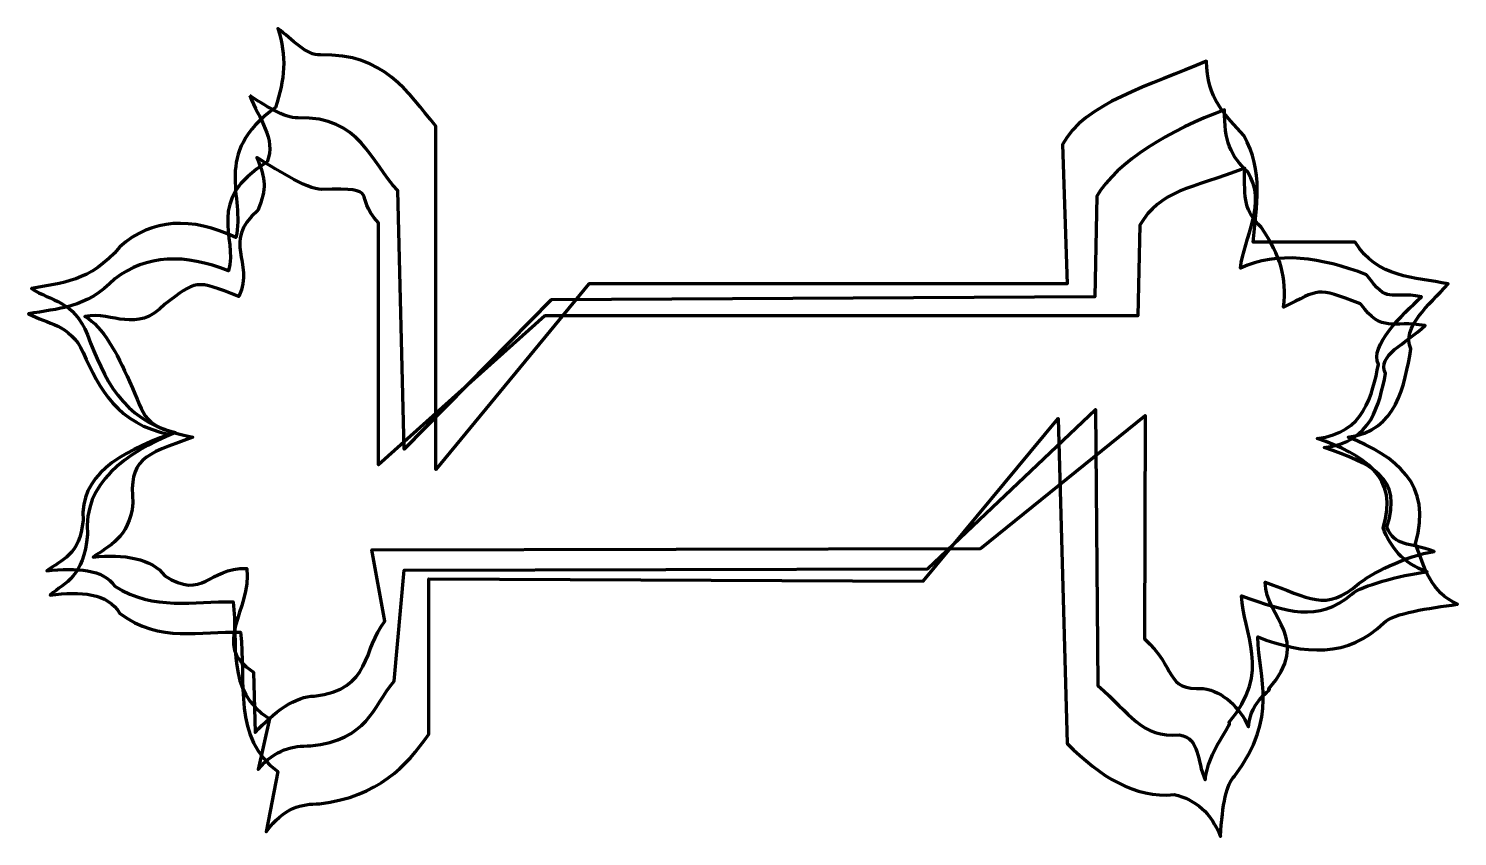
# Model space of a CAD drawing. Header units: centimetres. Extents: x -7.4 to 7.3, y -4.2 to 4.1.
import ezdxf

# ---------------------------------------------------------------- set-up
doc = ezdxf.new("R2010")
doc.units = ezdxf.units.CM
doc.header["$MEASUREMENT"] = 0
doc.layers.add('Layer 1', color=7, linetype='Continuous')

msp = doc.modelspace()

# ---------------------------------------------------------------- linework, layer by layer
at = {"layer": 'Layer 1', "color": 218, "lineweight": 120}
msp.add_open_spline([(-4.81245, 4.08805), (-4.66606, 3.97942), (-4.51967, 3.8095), (-4.37328, 3.8168), (-4.37328, 3.8168), (-3.71691, 3.83456), (-3.47801, 3.43485), (-3.18895, 3.0853), (-3.18895, 3.0853), (-3.18895, 3.0853), (-3.18895, -0.44818), (-3.18895, -0.44818), (-3.18895, -0.44818), (-3.18895, -0.44818), (-1.61321, 1.46181), (-1.61321, 1.46181), (-1.61321, 1.46181), (-1.61321, 1.46181), (3.30502, 1.46181), (3.30502, 1.46181), (3.30502, 1.46181), (3.30502, 1.46181), (3.25727, 2.8943), (3.25727, 2.8943), (3.25727, 2.8943), (3.46911, 3.32158), (4.17005, 3.50432), (4.73751, 3.7538), (4.73751, 3.7538), (4.73448, 3.36877), (4.93867, 3.19097), (5.11951, 2.9898), (5.11951, 2.9898), (5.3282, 2.62372), (5.24994, 2.25764), (5.21501, 1.89156), (5.21501, 1.89156), (5.21501, 1.89156), (6.26551, 1.89156), (6.26551, 1.89156), (6.26551, 1.89156), (6.49196, 1.51859), (6.87424, 1.53524), (7.2205, 1.46181), (7.2205, 1.46181), (7.01945, 1.23898), (6.73853, 1.01615), (6.8385, 0.79331), (6.8385, 0.79331), (6.77319, 0.42158), (6.69326, -0.05226), (6.19388, -0.11394), (6.19388, -0.11394), (6.68112, -0.31191), (7.06473, -0.59132), (6.88625, -1.21218), (6.88625, -1.21218), (6.97366, -1.45633), (7.04399, -1.71185), (7.316, -1.83293), (7.316, -1.83293), (7.02145, -1.87266), (6.65749, -1.92377), (6.55872, -2.02326), (6.55872, -2.02326), (6.20349, -2.38106), (5.73203, -2.35652), (5.26276, -2.16718), (5.26276, -2.16718), (5.27224, -2.61128), (5.48479, -2.97923), (5.02401, -3.59967), (5.02401, -3.59967), (4.94263, -3.67207), (4.89852, -3.89353), (4.88076, -4.22042), (4.88076, -4.22042), (4.78404, -3.98351), (4.62731, -3.8366), (4.40326, -3.79067), (4.40326, -3.79067), (4.00175, -3.82817), (3.64304, -3.60884), (3.30502, -3.26542), (3.30502, -3.26542), (3.30502, -3.26542), (3.20952, 0.07706), (3.20952, 0.07706), (3.20952, 0.07706), (3.20952, 0.07706), (1.82478, -1.59418), (1.82478, -1.59418), (1.82478, -1.59418), (1.82478, -1.59418), (-3.26057, -1.57031), (-3.26057, -1.57031), (-3.26057, -1.57031), (-3.26057, -1.57031), (-3.26057, -3.16993), (-3.26057, -3.16993), (-3.26057, -3.16993), (-3.49438, -3.50216), (-3.77224, -3.80503), (-4.38269, -3.88618), (-4.38269, -3.88618), (-4.56573, -3.88186), (-4.74877, -3.92471), (-4.93181, -4.17268), (-4.93181, -4.17268), (-4.93181, -4.17268), (-4.81244, -3.55193), (-4.81244, -3.55193), (-4.81244, -3.55193), (-5.27739, -3.2191), (-5.13821, -2.62738), (-5.19445, -2.11942), (-5.19445, -2.11942), (-5.60828, -2.10725), (-6.02211, -2.2328), (-6.43594, -1.92842), (-6.43594, -1.92842), (-6.56144, -1.71376), (-6.83725, -1.6995), (-7.15219, -1.73742), (-7.15219, -1.73742), (-6.99548, -1.60393), (-6.80653, -1.55107), (-6.77019, -1.11667), (-6.77019, -1.11667), (-6.80871, -0.5771), (-6.3925, -0.29015), (-5.86294, -0.06618), (-5.86294, -0.06618), (-6.40833, 0.0656), (-6.59955, 0.49251), (-6.77019, 0.93657), (-6.77019, 0.93657), (-6.91074, 1.29751), (-7.14559, 1.28127), (-7.34318, 1.41406), (-7.34318, 1.41406), (-7.04077, 1.47554), (-6.73835, 1.47839), (-6.43594, 1.84381), (-6.43594, 1.84381), (-6.10376, 2.1386), (-5.70167, 2.15374), (-5.2422, 1.93931), (-5.2422, 1.93931), (-5.14334, 2.36462), (-5.50011, 2.7945), (-4.83632, 3.27631), (-4.83632, 3.27631), (-4.74082, 3.56281), (-4.71695, 3.80156), (-4.81245, 4.08806), (-4.81245, 4.08806), (-4.81245, 4.08806), (-4.81245, 4.08805), (-4.81245, 4.08805)], degree=3, knots=[0, 0, 0, 0, 0.02439024, 0.02439024, 0.02439024, 0.02439024, 0.04878049, 0.04878049, 0.04878049, 0.04878049, 0.07317073, 0.07317073, 0.07317073, 0.07317073, 0.09756098, 0.09756098, 0.09756098, 0.09756098, 0.12195122, 0.12195122, 0.12195122, 0.12195122, 0.14634146, 0.14634146, 0.14634146, 0.14634146, 0.17073171, 0.17073171, 0.17073171, 0.17073171, 0.19512195, 0.19512195, 0.19512195, 0.19512195, 0.2195122, 0.2195122, 0.2195122, 0.2195122, 0.24390244, 0.24390244, 0.24390244, 0.24390244, 0.26829268, 0.26829268, 0.26829268, 0.26829268, 0.29268293, 0.29268293, 0.29268293, 0.29268293, 0.31707317, 0.31707317, 0.31707317, 0.31707317, 0.34146341, 0.34146341, 0.34146341, 0.34146341, 0.36585366, 0.36585366, 0.36585366, 0.36585366, 0.3902439, 0.3902439, 0.3902439, 0.3902439, 0.41463415, 0.41463415, 0.41463415, 0.41463415, 0.43902439, 0.43902439, 0.43902439, 0.43902439, 0.46341463, 0.46341463, 0.46341463, 0.46341463, 0.48780488, 0.48780488, 0.48780488, 0.48780488, 0.51219512, 0.51219512, 0.51219512, 0.51219512, 0.53658537, 0.53658537, 0.53658537, 0.53658537, 0.56097561, 0.56097561, 0.56097561, 0.56097561, 0.58536585, 0.58536585, 0.58536585, 0.58536585, 0.6097561, 0.6097561, 0.6097561, 0.6097561, 0.63414634, 0.63414634, 0.63414634, 0.63414634, 0.65853659, 0.65853659, 0.65853659, 0.65853659, 0.68292683, 0.68292683, 0.68292683, 0.68292683, 0.70731707, 0.70731707, 0.70731707, 0.70731707, 0.73170732, 0.73170732, 0.73170732, 0.73170732, 0.75609756, 0.75609756, 0.75609756, 0.75609756, 0.7804878, 0.7804878, 0.7804878, 0.7804878, 0.80487805, 0.80487805, 0.80487805, 0.80487805, 0.82926829, 0.82926829, 0.82926829, 0.82926829, 0.85365854, 0.85365854, 0.85365854, 0.85365854, 0.87804878, 0.87804878, 0.87804878, 0.87804878, 0.90243902, 0.90243902, 0.90243902, 0.90243902, 0.92682927, 0.92682927, 0.92682927, 0.92682927, 0.95121951, 0.95121951, 0.95121951, 0.95121951, 1, 1, 1, 1], dxfattribs=at)
at = {"layer": 'Layer 1', "color": 214, "lineweight": 106}
msp.add_open_spline([(-5.10023, 3.39816), (-4.95697, 3.30704), (-4.74617, 3.16453), (-4.60291, 3.17065), (-4.60291, 3.17065), (-3.96055, 3.18555), (-3.86181, 2.71524), (-3.57892, 2.42205), (-3.57892, 2.42205), (-3.57892, 2.42205), (-3.51139, -0.23777), (-3.51139, -0.23777), (-3.51139, -0.23777), (-3.51139, -0.23777), (-2.00305, 1.2967), (-2.00305, 1.2967), (-2.00305, 1.2967), (-2.00305, 1.2967), (3.58677, 1.33046), (3.58677, 1.33046), (3.58677, 1.33046), (3.58677, 1.33046), (3.60757, 2.36314), (3.60757, 2.36314), (3.60757, 2.36314), (3.81489, 2.72152), (4.36581, 3.04361), (4.92116, 3.25286), (4.92116, 3.25286), (4.9182, 2.92992), (4.98297, 2.78079), (5.15995, 2.61206), (5.15995, 2.61206), (5.36419, 2.30501), (5.11878, 1.93043), (5.08459, 1.62338), (5.08459, 1.62338), (5.46651, 1.80408), (5.91115, 1.73396), (6.38278, 1.55585), (6.38278, 1.55585), (6.60439, 1.24302), (6.60712, 1.39204), (6.94598, 1.33045), (6.94598, 1.33045), (6.74922, 1.14355), (6.40678, 0.8216), (6.50461, 0.63469), (6.50461, 0.63469), (6.4407, 0.3229), (6.36247, -0.07453), (5.87375, -0.12626), (5.87375, -0.12626), (6.35059, -0.2923), (6.72601, -0.52666), (6.55134, -1.04741), (6.55134, -1.04741), (6.63688, -1.25219), (6.73947, -1.39899), (7.00568, -1.50053), (7.00568, -1.50053), (6.71742, -1.53386), (6.32746, -1.64425), (6.2308, -1.7277), (6.2308, -1.7277), (5.88316, -2.0278), (5.55682, -1.90593), (5.09756, -1.74712), (5.09756, -1.74712), (5.10684, -2.11961), (5.41614, -2.52951), (4.9652, -3.04991), (4.9652, -3.04991), (5.02062, -3.0431), (4.74109, -3.36391), (4.72372, -3.63809), (4.72372, -3.63809), (4.62906, -3.43938), (4.67826, -3.21487), (4.459, -3.17635), (4.459, -3.17635), (4.06606, -3.2078), (3.95136, -2.95631), (3.62055, -2.66827), (3.62055, -2.66827), (3.62055, -2.66827), (3.59462, 0.16899), (3.59462, 0.16899), (3.59462, 0.16899), (3.59462, 0.16899), (1.86803, -1.46911), (1.86803, -1.46911), (1.86803, -1.46911), (1.86803, -1.46911), (-3.51394, -1.48285), (-3.51394, -1.48285), (-3.51394, -1.48285), (-3.51394, -1.48285), (-3.61523, -2.62194), (-3.61523, -2.62194), (-3.61523, -2.62194), (-3.84405, -2.9006), (-3.87963, -3.22216), (-4.47705, -3.29022), (-4.47705, -3.29022), (-4.65618, -3.28659), (-4.83532, -3.32254), (-5.01445, -3.53052), (-5.01445, -3.53052), (-5.01445, -3.53052), (-4.89762, -3.00987), (-4.89762, -3.00987), (-4.89762, -3.00987), (-5.35266, -2.73069), (-5.21645, -2.23438), (-5.27148, -1.80833), (-5.27148, -1.80833), (-5.67648, -1.79813), (-6.08148, -1.90343), (-6.48648, -1.64813), (-6.48648, -1.64813), (-6.6093, -1.46809), (-6.87922, -1.45613), (-7.18744, -1.48793), (-7.18744, -1.48793), (-7.03408, -1.37597), (-6.84916, -1.33163), (-6.81359, -0.96728), (-6.81359, -0.96728), (-6.85129, -0.51472), (-6.44396, -0.27404), (-5.92571, -0.08618), (-5.92571, -0.08618), (-6.45945, 0.02434), (-6.6466, 0.38241), (-6.81359, 0.75487), (-6.81359, 0.75487), (-6.95115, 1.0576), (-7.18098, 1.04398), (-7.37436, 1.15536), (-7.37436, 1.15536), (-7.0784, 1.20693), (-6.78244, 1.20932), (-6.48648, 1.51582), (-6.48648, 1.51582), (-6.16139, 1.76307), (-5.76789, 1.77576), (-5.31821, 1.59591), (-5.31821, 1.59591), (-5.22147, 1.95264), (-5.57063, 2.3132), (-4.92101, 2.71731), (-4.92101, 2.71731), (-4.82754, 2.95761), (-5.00676, 3.15786), (-5.10023, 3.39816)], degree=3, knots=[0, 0, 0, 0, 0.025, 0.025, 0.025, 0.025, 0.05, 0.05, 0.05, 0.05, 0.075, 0.075, 0.075, 0.075, 0.1, 0.1, 0.1, 0.1, 0.125, 0.125, 0.125, 0.125, 0.15, 0.15, 0.15, 0.15, 0.175, 0.175, 0.175, 0.175, 0.2, 0.2, 0.2, 0.2, 0.225, 0.225, 0.225, 0.225, 0.25, 0.25, 0.25, 0.25, 0.275, 0.275, 0.275, 0.275, 0.3, 0.3, 0.3, 0.3, 0.325, 0.325, 0.325, 0.325, 0.35, 0.35, 0.35, 0.35, 0.375, 0.375, 0.375, 0.375, 0.4, 0.4, 0.4, 0.4, 0.425, 0.425, 0.425, 0.425, 0.45, 0.45, 0.45, 0.45, 0.475, 0.475, 0.475, 0.475, 0.5, 0.5, 0.5, 0.5, 0.525, 0.525, 0.525, 0.525, 0.55, 0.55, 0.55, 0.55, 0.575, 0.575, 0.575, 0.575, 0.6, 0.6, 0.6, 0.6, 0.625, 0.625, 0.625, 0.625, 0.65, 0.65, 0.65, 0.65, 0.675, 0.675, 0.675, 0.675, 0.7, 0.7, 0.7, 0.7, 0.725, 0.725, 0.725, 0.725, 0.75, 0.75, 0.75, 0.75, 0.775, 0.775, 0.775, 0.775, 0.8, 0.8, 0.8, 0.8, 0.825, 0.825, 0.825, 0.825, 0.85, 0.85, 0.85, 0.85, 0.875, 0.875, 0.875, 0.875, 0.9, 0.9, 0.9, 0.9, 0.925, 0.925, 0.925, 0.925, 0.95, 0.95, 0.95, 0.95, 1, 1, 1, 1], dxfattribs=at)
at = {"layer": 'Layer 1', "color": 220, "lineweight": 106}
msp.add_open_spline([(-5.0278, 2.76291), (-4.88454, 2.67179), (-4.50492, 2.42799), (-4.36166, 2.43411), (-4.36166, 2.43411), (-3.7193, 2.44901), (-4.05949, 2.38387), (-3.77661, 2.09068), (-3.77661, 2.09068), (-3.77661, 2.09068), (-3.77661, -0.40032), (-3.77661, -0.40032), (-3.77661, -0.40032), (-3.77661, -0.40032), (-2.06568, 1.13415), (-2.06568, 1.13415), (-2.06568, 1.13415), (-2.06568, 1.13415), (4.0306, 1.13415), (4.0306, 1.13415), (4.0306, 1.13415), (4.0306, 1.13415), (4.0514, 2.06554), (4.0514, 2.06554), (4.0514, 2.06554), (4.25872, 2.42392), (4.57329, 2.44213), (5.12864, 2.65138), (5.12864, 2.65138), (5.12568, 2.32844), (5.12292, 2.21307), (5.2999, 2.04435), (5.2999, 2.04435), (5.50414, 1.7373), (5.5626, 1.53154), (5.52842, 1.22449), (5.52842, 1.22449), (5.91035, 1.40519), (5.84851, 1.43636), (6.32014, 1.25825), (6.32014, 1.25825), (6.54175, 0.94542), (6.64577, 1.09444), (6.98464, 1.03285), (6.98464, 1.03285), (6.78788, 0.84595), (6.4792, 0.72658), (6.57703, 0.53968), (6.57703, 0.53968), (6.51312, 0.22789), (6.43489, -0.16954), (5.94617, -0.22127), (5.94617, -0.22127), (6.42301, -0.38731), (6.76466, -0.52038), (6.58999, -1.04112), (6.58999, -1.04112), (6.67553, -1.2459), (6.81189, -1.19011), (7.0781, -1.29166), (7.0781, -1.29166), (6.78984, -1.32499), (6.39988, -1.53667), (6.30322, -1.62012), (6.30322, -1.62012), (5.95558, -1.92022), (5.79806, -1.76458), (5.3388, -1.60578), (5.3388, -1.60578), (5.34808, -1.97827), (5.8262, -2.18559), (5.37526, -2.70599), (5.37526, -2.70599), (5.43068, -2.69918), (5.18492, -2.8174), (5.16754, -3.09158), (5.16754, -3.09158), (5.07288, -2.89287), (4.91949, -2.73589), (4.70023, -2.69737), (4.70023, -2.69737), (4.30729, -2.72882), (4.42894, -2.47733), (4.09813, -2.18929), (4.09813, -2.18929), (4.09813, -2.18929), (4.10596, 0.10774), (4.10596, 0.10774), (4.10596, 0.10774), (4.10596, 0.10774), (2.41313, -1.26024), (2.41313, -1.26024), (2.41313, -1.26024), (2.41313, -1.26024), (-3.84671, -1.27398), (-3.84671, -1.27398), (-3.84671, -1.27398), (-3.84671, -1.27398), (-3.71165, -2.0079), (-3.71165, -2.0079), (-3.71165, -2.0079), (-3.94047, -2.28656), (-3.84099, -2.70941), (-4.43841, -2.77747), (-4.43841, -2.77747), (-4.61754, -2.77384), (-4.86421, -2.94485), (-5.04334, -3.15282), (-5.04334, -3.15282), (-5.04334, -3.15282), (-5.06157, -2.53088), (-5.06157, -2.53088), (-5.06157, -2.53088), (-5.51659, -2.25174), (-5.0765, -1.89049), (-5.13154, -1.46444), (-5.13154, -1.46444), (-5.53654, -1.45424), (-5.57013, -1.79589), (-5.97513, -1.54059), (-5.97513, -1.54059), (-6.09795, -1.36055), (-6.40164, -1.31482), (-6.70985, -1.34663), (-6.70985, -1.34663), (-6.55649, -1.23467), (-6.33781, -1.15657), (-6.30224, -0.79222), (-6.30224, -0.79222), (-6.33994, -0.33965), (-6.20272, -0.30157), (-5.68447, -0.11371), (-5.68447, -0.11371), (-6.21821, -0.00316), (-6.169, 0.0848), (-6.336, 0.45726), (-6.336, 0.45726), (-6.47355, 0.75999), (-6.6021, 1.01649), (-6.79547, 1.12787), (-6.79547, 1.12787), (-6.49951, 1.17943), (-6.27108, 0.94547), (-5.97512, 1.25197), (-5.97512, 1.25197), (-5.65003, 1.49922), (-5.6617, 1.51192), (-5.21203, 1.33207), (-5.21203, 1.33207), (-5.04524, 1.70631), (-5.4017, 1.87934), (-5.01741, 2.21712), (-5.01741, 2.21712), (-4.92395, 2.45742), (-4.93435, 2.52261), (-5.02781, 2.76291), (-5.02781, 2.76291), (-5.02781, 2.76291), (-5.0278, 2.76291), (-5.0278, 2.76291)], degree=3, knots=[0, 0, 0, 0, 0.02439024, 0.02439024, 0.02439024, 0.02439024, 0.04878049, 0.04878049, 0.04878049, 0.04878049, 0.07317073, 0.07317073, 0.07317073, 0.07317073, 0.09756098, 0.09756098, 0.09756098, 0.09756098, 0.12195122, 0.12195122, 0.12195122, 0.12195122, 0.14634146, 0.14634146, 0.14634146, 0.14634146, 0.17073171, 0.17073171, 0.17073171, 0.17073171, 0.19512195, 0.19512195, 0.19512195, 0.19512195, 0.2195122, 0.2195122, 0.2195122, 0.2195122, 0.24390244, 0.24390244, 0.24390244, 0.24390244, 0.26829268, 0.26829268, 0.26829268, 0.26829268, 0.29268293, 0.29268293, 0.29268293, 0.29268293, 0.31707317, 0.31707317, 0.31707317, 0.31707317, 0.34146341, 0.34146341, 0.34146341, 0.34146341, 0.36585366, 0.36585366, 0.36585366, 0.36585366, 0.3902439, 0.3902439, 0.3902439, 0.3902439, 0.41463415, 0.41463415, 0.41463415, 0.41463415, 0.43902439, 0.43902439, 0.43902439, 0.43902439, 0.46341463, 0.46341463, 0.46341463, 0.46341463, 0.48780488, 0.48780488, 0.48780488, 0.48780488, 0.51219512, 0.51219512, 0.51219512, 0.51219512, 0.53658537, 0.53658537, 0.53658537, 0.53658537, 0.56097561, 0.56097561, 0.56097561, 0.56097561, 0.58536585, 0.58536585, 0.58536585, 0.58536585, 0.6097561, 0.6097561, 0.6097561, 0.6097561, 0.63414634, 0.63414634, 0.63414634, 0.63414634, 0.65853659, 0.65853659, 0.65853659, 0.65853659, 0.68292683, 0.68292683, 0.68292683, 0.68292683, 0.70731707, 0.70731707, 0.70731707, 0.70731707, 0.73170732, 0.73170732, 0.73170732, 0.73170732, 0.75609756, 0.75609756, 0.75609756, 0.75609756, 0.7804878, 0.7804878, 0.7804878, 0.7804878, 0.80487805, 0.80487805, 0.80487805, 0.80487805, 0.82926829, 0.82926829, 0.82926829, 0.82926829, 0.85365854, 0.85365854, 0.85365854, 0.85365854, 0.87804878, 0.87804878, 0.87804878, 0.87804878, 0.90243902, 0.90243902, 0.90243902, 0.90243902, 0.92682927, 0.92682927, 0.92682927, 0.92682927, 0.95121951, 0.95121951, 0.95121951, 0.95121951, 1, 1, 1, 1], dxfattribs=at)

doc.saveas('drawing.dxf')
